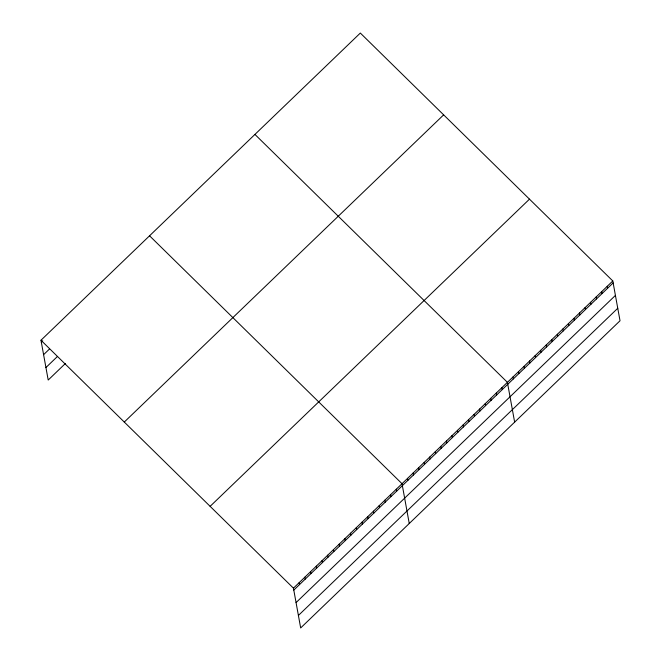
<?xml version="1.0" encoding="UTF-8"?>
<svg xmlns="http://www.w3.org/2000/svg" width="661" height="661" viewBox="0 0 661 661"><rect width="100%" height="100%" fill="white"/><g stroke="black" fill="none" stroke-linecap="round" stroke-linejoin="round"><path stroke-width="0.99" d="M40.974 340.241L360.328 33.05L612.797 280.966L620.026 320.759L300.672 627.95L293.443 588.158L40.974 340.241L48.203 380.034L65.348 363.542M41.321 342.191L42.75 340.812M43.593 354.676L49.311 349.182M45.931 367.549L57.358 356.552M124.285 422.057L443.647 114.865M210.124 506.343L529.486 199.151M293.443 588.158L612.797 280.966M293.79 590.099L613.152 282.908M296.062 602.592L615.424 295.401M298.4 615.457L617.762 308.266M254.939 134.423L507.408 382.339L514.638 422.131M149.551 235.795L402.02 483.712L409.25 523.504M607.252 286.296L607.608 288.246M601.708 291.633L602.055 293.583M596.156 296.971L596.511 298.921M590.612 302.308L590.967 304.25M585.068 307.638L585.415 309.588M579.515 312.975L579.871 314.925M573.971 318.313L574.326 320.263M568.427 323.65L568.774 325.592M562.875 328.98L563.23 330.93M557.33 334.317L557.686 336.267M551.786 339.655L552.133 341.605M546.234 344.992L546.589 346.934M540.69 350.322L541.045 352.272M535.146 355.659L535.501 357.609M529.593 360.997L529.948 362.947M524.049 366.334L524.404 368.276M518.505 371.664L518.86 373.614M512.953 377.001L513.308 378.951M501.864 387.677L502.22 389.618M496.312 393.006L496.667 394.956M490.768 398.343L491.123 400.293M485.224 403.681L485.579 405.623M479.679 409.019L480.026 410.96M474.127 414.348L474.482 416.298M468.583 419.685L468.938 421.635M463.039 425.023L463.386 426.965M457.486 430.361L457.842 432.302M451.942 435.69L452.298 437.64M446.398 441.027L446.745 442.977M440.846 446.365L441.201 448.307M435.302 451.694L435.657 453.644M429.757 457.032L430.113 458.982M424.205 462.37L424.56 464.319M418.661 467.707L419.016 469.649M413.117 473.036L413.472 474.986M407.564 478.374L407.92 480.324M396.303 489.206L396.658 491.156M390.593 494.709L390.948 496.651M384.876 500.203L385.231 502.153M379.158 505.698L379.513 507.648M373.448 511.193L373.804 513.143M367.731 516.695L368.086 518.637M362.013 522.19L362.368 524.14M356.304 527.685L356.659 529.635M350.586 533.187L350.941 535.129M344.877 538.682L345.224 540.632M339.159 544.177L339.514 546.126M333.441 549.679L333.797 551.621M327.732 555.174L328.079 557.124M322.014 560.668L322.37 562.618M316.297 566.171L316.652 568.113M310.587 571.666L310.934 573.616M304.87 577.16L305.225 579.11M299.152 582.655L299.507 584.605"/></g></svg>
